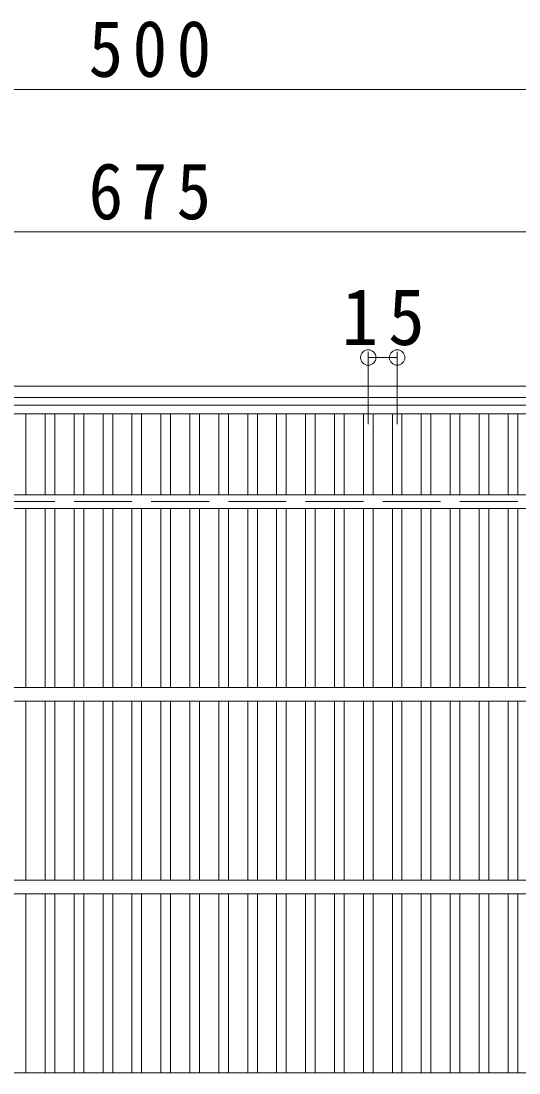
# Model space of a CAD drawing. Units: millimetres at full size, sheet at 1:10. Extents: x -1321 to 1678, y -1966 to 1518.
# Drawn here: x -715 to -457, y 972 to 1518 of the extents above; entities that cross this region are included whole.
import ezdxf

# ---------------------------------------------------------------- set-up
doc = ezdxf.new("R2010")
doc.units = ezdxf.units.MM
doc.header["$LTSCALE"] = 10
doc.header["$PDMODE"] = 32
doc.header["$PDSIZE"] = 8
doc.linetypes.add('DASHED3', pattern=[4, 3, -1])
for name, color, linetype, lineweight in [('C-1', 2, 'Continuous', 9), ('C-2', 3, 'Continuous', 9), ('C-4', 7, 'Continuous', 9)]:
    doc.layers.add(name, color=color, linetype=linetype, lineweight=lineweight)
doc.styles.add('ＭＳ ゴシック', font='')
doc.styles.get('ＭＳ ゴシック').set_extended_font_data('MS Gothic')

msp = doc.modelspace()

# ---------------------------------------------------------------- linework, layer by layer
at = {"layer": 'C-1'}
for p, q in [((-237.69, 1328.31), (-1057.69, 1328.31)), ((-243.69, 1322.31), (-1051.69, 1322.31))]:
    msp.add_line(p, q, dxfattribs=at)
at = {"layer": 'C-1', "linetype": 'DASHED3'}
msp.add_line((-297.69, 1268.31), (-997.69, 1268.31), dxfattribs=at)
at = {"layer": 'C-2'}
for p, q in [((-247.69, 1318.31), (-1047.69, 1318.31)), ((-247.69, 1313.81), (-1047.69, 1313.81)), ((-712.69, 1313.81), (-712.69, 1271.81)), ((-702.69, 1313.81), (-702.69, 1271.81)), ((-697.69, 1313.81), (-697.69, 1271.81)), ((-687.69, 1313.81), (-687.69, 1271.81)), ((-682.69, 1313.81), (-682.69, 1271.81)), ((-672.69, 1313.81), (-672.69, 1271.81)), ((-667.69, 1313.81), (-667.69, 1271.81)), ((-657.69, 1313.81), (-657.69, 1271.81)), ((-652.69, 1313.81), (-652.69, 1271.81)), ((-642.69, 1313.81), (-642.69, 1271.81)), ((-637.69, 1313.81), (-637.69, 1271.81)), ((-627.69, 1313.81), (-627.69, 1271.81)), ((-622.69, 1313.81), (-622.69, 1271.81)), ((-612.69, 1313.81), (-612.69, 1271.81)), ((-607.69, 1313.81), (-607.69, 1271.81)), ((-597.69, 1313.81), (-597.69, 1271.81)), ((-592.69, 1313.81), (-592.69, 1271.81)), ((-582.69, 1313.81), (-582.69, 1271.81)), ((-577.69, 1313.81), (-577.69, 1271.81)), ((-567.69, 1313.81), (-567.69, 1271.81)), ((-562.69, 1313.81), (-562.69, 1271.81)), ((-552.69, 1313.81), (-552.69, 1271.81)), ((-547.7, 1313.81), (-547.7, 1271.81)), ((-537.7, 1313.81), (-537.7, 1271.81)), ((-532.7, 1313.81), (-532.7, 1271.81)), ((-522.7, 1313.81), (-522.7, 1271.81)), ((-517.7, 1313.81), (-517.7, 1271.81)), ((-507.7, 1313.81), (-507.7, 1271.81)), ((-502.7, 1313.81), (-502.7, 1271.81)), ((-492.7, 1313.81), (-492.7, 1271.81)), ((-487.7, 1313.81), (-487.7, 1271.81)), ((-477.7, 1313.81), (-477.7, 1271.81)), ((-472.7, 1313.81), (-472.7, 1271.81)), ((-462.7, 1313.81), (-462.7, 1271.81)), ((-457.7, 1313.81), (-457.7, 1271.81)), ((-337.7, 1271.81), (-957.69, 1271.81)), ((-337.7, 1264.81), (-957.69, 1264.81)), ((-712.69, 1264.81), (-712.69, 1171.81)), ((-702.69, 1264.81), (-702.69, 1171.81)), ((-697.69, 1264.81), (-697.69, 1171.81)), ((-687.69, 1264.81), (-687.69, 1171.81)), ((-682.69, 1264.81), (-682.69, 1171.81)), ((-672.69, 1264.81), (-672.69, 1171.81)), ((-667.69, 1264.81), (-667.69, 1171.81)), ((-657.69, 1264.81), (-657.69, 1171.81)), ((-652.69, 1264.81), (-652.69, 1171.81)), ((-642.69, 1264.81), (-642.69, 1171.81)), ((-637.69, 1264.81), (-637.69, 1171.81)), ((-627.69, 1264.81), (-627.69, 1171.81)), ((-622.69, 1264.81), (-622.69, 1171.81)), ((-612.69, 1264.81), (-612.69, 1171.81)), ((-607.69, 1264.81), (-607.69, 1171.81)), ((-597.69, 1264.81), (-597.69, 1171.81)), ((-592.69, 1264.81), (-592.69, 1171.81)), ((-582.69, 1264.81), (-582.69, 1171.81)), ((-577.69, 1264.81), (-577.69, 1171.81)), ((-567.69, 1264.81), (-567.69, 1171.81)), ((-562.69, 1264.81), (-562.69, 1171.81)), ((-552.69, 1264.81), (-552.69, 1171.81)), ((-547.7, 1264.81), (-547.7, 1171.81)), ((-537.7, 1264.81), (-537.7, 1171.81)), ((-532.7, 1264.81), (-532.7, 1171.81)), ((-522.7, 1264.81), (-522.7, 1171.81)), ((-517.7, 1264.81), (-517.7, 1171.81)), ((-507.7, 1264.81), (-507.7, 1171.81)), ((-502.7, 1264.81), (-502.7, 1171.81)), ((-492.7, 1264.81), (-492.7, 1171.81)), ((-487.7, 1264.81), (-487.7, 1171.81)), ((-477.7, 1264.81), (-477.7, 1171.81)), ((-472.7, 1264.81), (-472.7, 1171.81)), ((-462.7, 1264.81), (-462.7, 1171.81)), ((-457.7, 1264.81), (-457.7, 1171.81)), ((-247.69, 1171.81), (-1047.69, 1171.81)), ((-247.69, 1164.81), (-1047.69, 1164.81)), ((-712.69, 1164.81), (-712.69, 1071.81)), ((-702.69, 1164.81), (-702.69, 1071.81)), ((-697.69, 1164.81), (-697.69, 1071.81)), ((-687.69, 1164.81), (-687.69, 1071.81)), ((-682.69, 1164.81), (-682.69, 1071.81)), ((-672.69, 1164.81), (-672.69, 1071.81)), ((-667.69, 1164.81), (-667.69, 1071.81)), ((-657.69, 1164.81), (-657.69, 1071.81)), ((-652.69, 1164.81), (-652.69, 1071.81)), ((-642.69, 1164.81), (-642.69, 1071.81)), ((-637.69, 1164.81), (-637.69, 1071.81)), ((-627.69, 1164.81), (-627.69, 1071.81)), ((-622.69, 1164.81), (-622.69, 1071.81)), ((-612.69, 1164.81), (-612.69, 1071.81)), ((-607.69, 1164.81), (-607.69, 1071.81)), ((-597.69, 1164.81), (-597.69, 1071.81)), ((-592.69, 1164.81), (-592.69, 1071.81)), ((-582.69, 1164.81), (-582.69, 1071.81)), ((-577.69, 1164.81), (-577.69, 1071.81)), ((-567.69, 1164.81), (-567.69, 1071.81)), ((-562.69, 1164.81), (-562.69, 1071.81)), ((-552.69, 1164.81), (-552.69, 1071.81)), ((-547.7, 1164.81), (-547.7, 1071.81)), ((-537.7, 1164.81), (-537.7, 1071.81)), ((-532.7, 1164.81), (-532.7, 1071.81)), ((-522.7, 1164.81), (-522.7, 1071.81)), ((-517.7, 1164.81), (-517.7, 1071.81)), ((-507.7, 1164.81), (-507.7, 1071.81)), ((-502.7, 1164.81), (-502.7, 1071.81)), ((-492.7, 1164.81), (-492.7, 1071.81)), ((-487.7, 1164.81), (-487.7, 1071.81)), ((-477.7, 1164.81), (-477.7, 1071.81)), ((-472.7, 1164.81), (-472.7, 1071.81)), ((-462.7, 1164.81), (-462.7, 1071.81)), ((-457.7, 1164.81), (-457.7, 1071.81)), ((-247.69, 1071.81), (-1047.69, 1071.81)), ((-247.69, 1064.81), (-1047.69, 1064.81)), ((-712.69, 1064.81), (-712.69, 971.81)), ((-702.69, 1064.81), (-702.69, 971.81)), ((-697.69, 1064.81), (-697.69, 971.81)), ((-687.69, 1064.81), (-687.69, 971.81)), ((-682.69, 1064.81), (-682.69, 971.81)), ((-672.69, 1064.81), (-672.69, 971.81)), ((-667.69, 1064.81), (-667.69, 971.81)), ((-657.69, 1064.81), (-657.69, 971.81)), ((-652.69, 1064.81), (-652.69, 971.81)), ((-642.69, 1064.81), (-642.69, 971.81)), ((-637.69, 1064.81), (-637.69, 971.81)), ((-627.69, 1064.81), (-627.69, 971.81)), ((-622.69, 1064.81), (-622.69, 971.81)), ((-612.69, 1064.81), (-612.69, 971.81)), ((-607.69, 1064.81), (-607.69, 971.81)), ((-597.69, 1064.81), (-597.69, 971.81)), ((-592.69, 1064.81), (-592.69, 971.81)), ((-582.69, 1064.81), (-582.69, 971.81)), ((-577.69, 1064.81), (-577.69, 971.81)), ((-567.69, 1064.81), (-567.69, 971.81)), ((-562.69, 1064.81), (-562.69, 971.81)), ((-552.69, 1064.81), (-552.69, 971.81)), ((-547.7, 1064.81), (-547.7, 971.81)), ((-537.7, 1064.81), (-537.7, 971.81)), ((-532.7, 1064.81), (-532.7, 971.81)), ((-522.7, 1064.81), (-522.7, 971.81)), ((-517.7, 1064.81), (-517.7, 971.81)), ((-507.7, 1064.81), (-507.7, 971.81)), ((-502.7, 1064.81), (-502.7, 971.81)), ((-492.7, 1064.81), (-492.7, 971.81)), ((-487.7, 1064.81), (-487.7, 971.81)), ((-477.7, 1064.81), (-477.7, 971.81)), ((-472.7, 1064.81), (-472.7, 971.81)), ((-462.7, 1064.81), (-462.7, 971.81)), ((-457.7, 1064.81), (-457.7, 971.81)), ((-247.69, 971.81), (-1047.69, 971.81))]:
    msp.add_line(p, q, dxfattribs=at)
at = {"layer": 'C-4'}
for p, q in [((-897.69, 1482.28), (-397.69, 1482.28)), ((-985.19, 1408.37), (-310.23, 1408.37)), ((-535.2, 1346.11), (-535.2, 1308.48)), ((-535.2, 1343.11), (-520.2, 1343.11)), ((-520.2, 1346.11), (-520.2, 1308.48))]:
    msp.add_line(p, q, dxfattribs=at)
for p in [(-535.2, 1343.11), (-520.2, 1343.11)]:
    msp.add_point(p, dxfattribs=at)

# ---------------------------------------------------------------- texts
at = {"layer": 'C-4', "color": 2, "char_height": 29.33, "attachment_point": 7, "style": 'ＭＳ ゴシック'}
for s, insert in [('\\T1.27;\\W0.9;500', (-680.19, 1488.28)), ('\\T1.27;\\W0.9;675', (-680.21, 1414.37)), ('\\T1.27;\\W0.95;15', (-548.95, 1349.11))]:
    msp.add_mtext(s, dxfattribs=dict(at, insert=insert))

doc.saveas('drawing.dxf')
